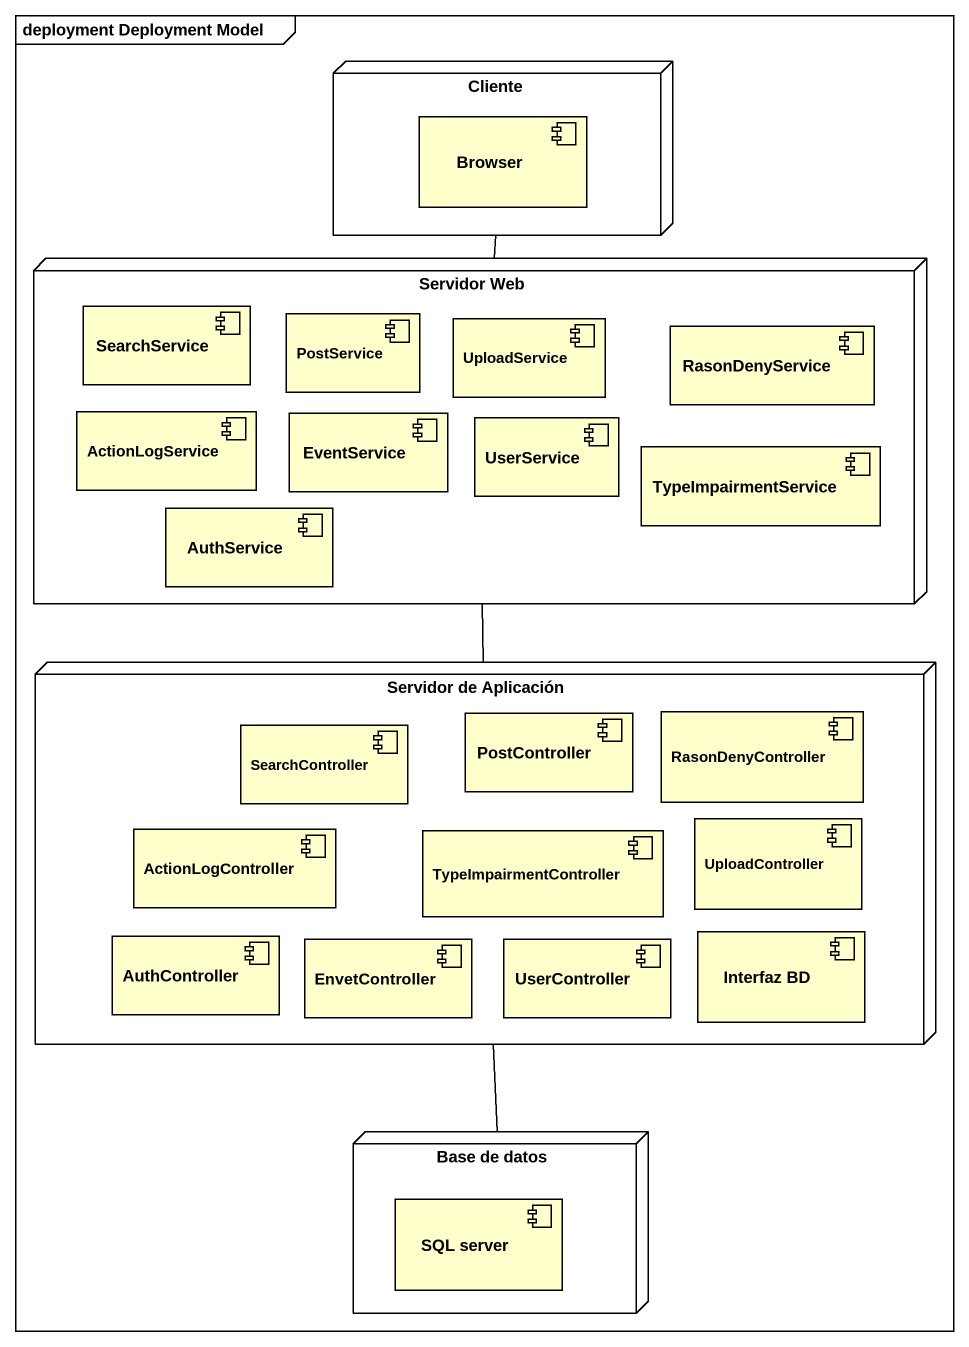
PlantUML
@startuml
mainframe deployment Deployment Model
node Cliente {
  component Browser
}
node "Servidor Web" as Servidor_Web {
  component SearchService
  component PostService
  component UploadService
  component RasonDenyService
  component ActionLogService
  component EventService
  component UserService
  component TypeImpairmentService
  component AuthService
}
node "Servidor de Aplicación" as Servidor_de_Aplicación {
  component SearchController
  component PostController
  component RasonDenyController
  component ActionLogController
  component TypeImpairmentController
  component UploadController
  component AuthController
  component EnvetController
  component UserController
  component "Interfaz BD" as Interfaz_BD
}
node "Base de datos" as Base_de_datos {
  component "SQL server" as SQL_server
}
Servidor_Web -up- Cliente
Servidor_Web -- Servidor_de_Aplicación
Base_de_datos -up- Servidor_de_Aplicación
@enduml
